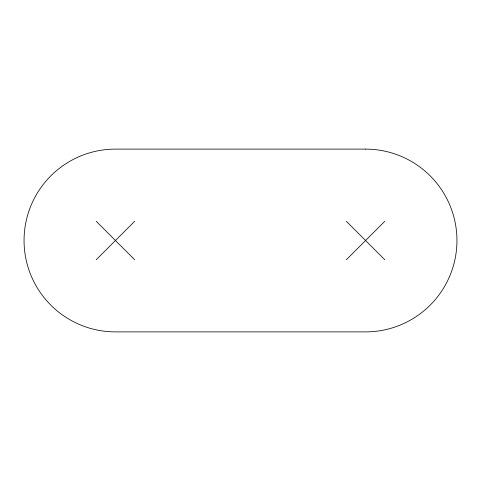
<?xml version="1.0" encoding="UTF-8"?>
<svg xmlns="http://www.w3.org/2000/svg" width="481" height="481" viewBox="0 0 481 481"><rect width="100%" height="100%" fill="white"/><g stroke="black" fill="none" stroke-linecap="round" stroke-linejoin="round"><path stroke-width="0.72" d="M96.2 259.74L134.68 221.26M346.32 259.74L384.8 221.26M346.32 221.26L384.8 259.74M96.2 221.26L134.68 259.74M365.56 149.11L115.44 149.11A91.39 91.39 0 0 0 24.05 240.5A91.39 91.39 0 0 0 115.44 331.89L365.56 331.89A91.39 91.39 0 0 0 456.95 240.5A91.39 91.39 0 0 0 365.56 149.11"/></g></svg>
